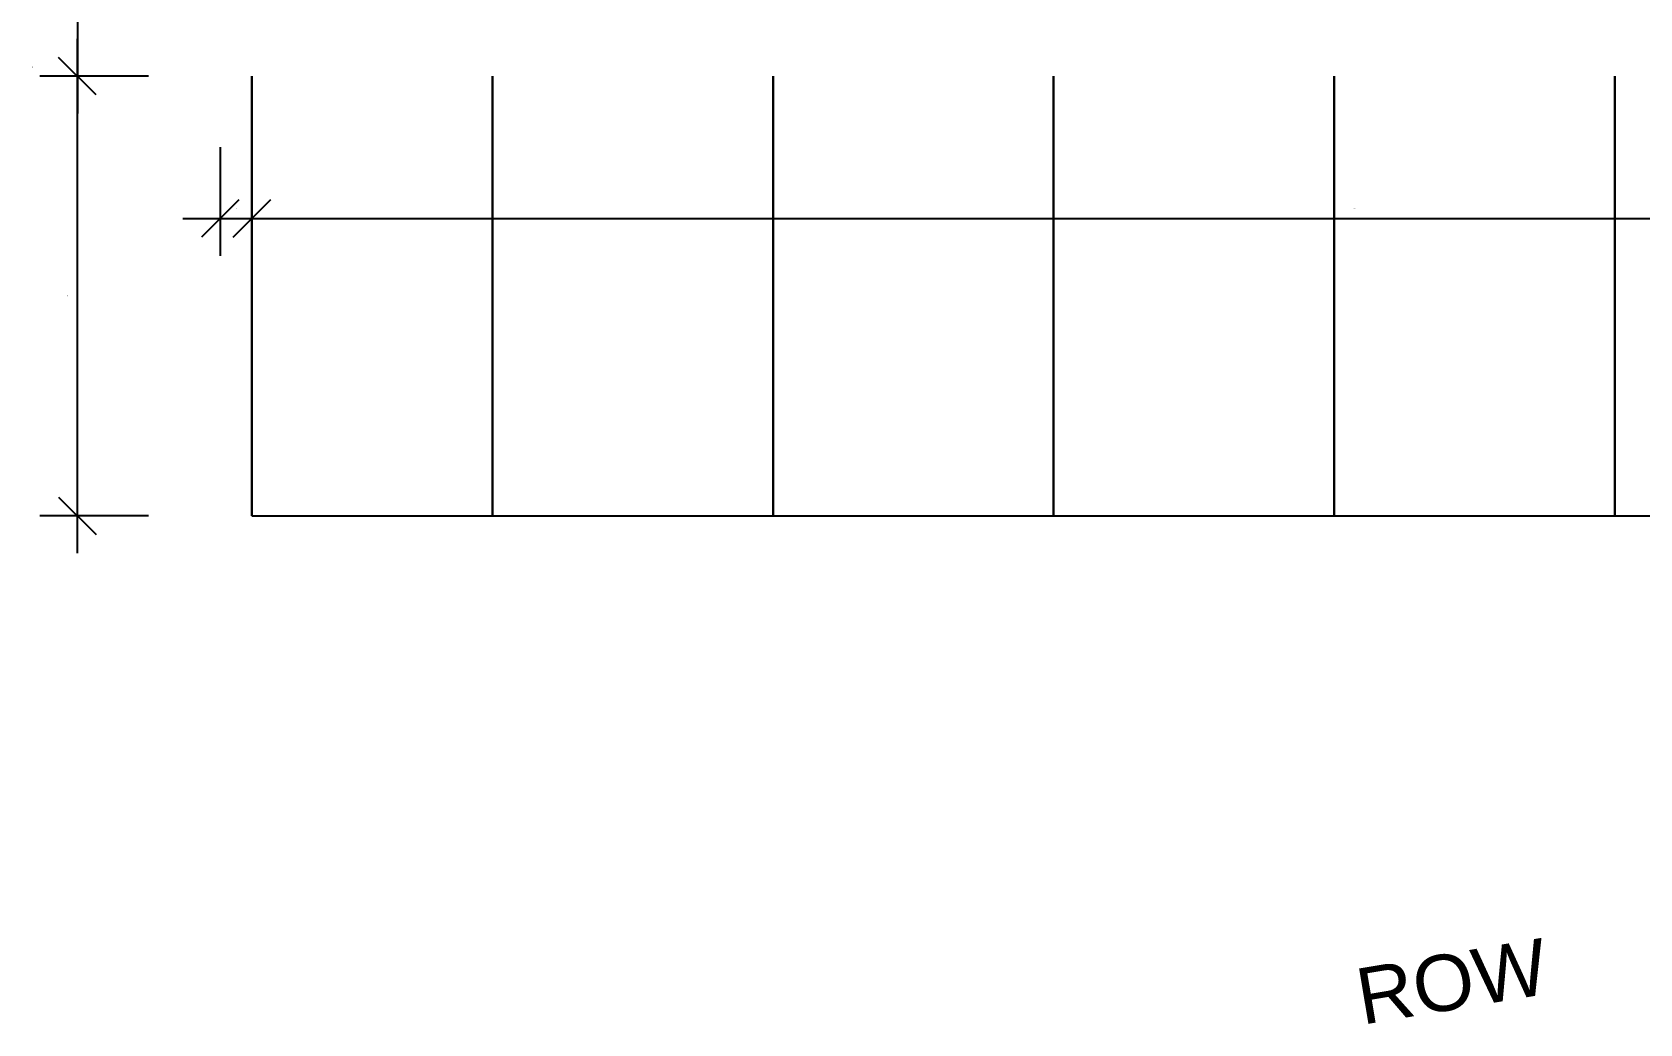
# Model space of a CAD drawing. Header units: millimetres. Extents: x -1379 to 1385823, y -4884429 to 548763.
# Drawn here: x 449059 to 457652, y -2320763 to -2315463 of the extents above; entities that cross this region are included whole.
import ezdxf

# ---------------------------------------------------------------- set-up
doc = ezdxf.new("R2010")
doc.units = ezdxf.units.MM
doc.layers.add('000 - CONCRETE_EX_BUILDING_SUB_COLOR_251', color=7, linetype='Continuous')
doc.layers.add('000 - D I M', color=7, linetype='Continuous')
doc.layers.add('A-GLAZ-CURT', color=7, linetype='Continuous', lineweight=35)
doc.layers.add('G-ANNO-TEXT', color=7, linetype='Continuous', lineweight=9)
doc.styles.add('Arial_2', font='arial.ttf', dxfattribs={"height": 3})
doc.dimstyles.new('DPA-DIM-3_0_C-T', dxfattribs={"dimscale": 304.8, "dimtxt": 306.07782, "dimasz": 0.492126, "dimexe": 0.656168, "dimexo": 0.0625, "dimgap": 0.164042, "dimtad": 0, "dimjust": 2, "dimdec": 0, "dimzin": 0, "dimdsep": 46, "dimtxsty": 'Arial_2', "dimblk1": 'DOTBLANK', "dimblk2": 'OBLIQUE', "dimsah": 1, "dimcen": 0.09, "dimdle": 0.656168, "dimclrd": 7, "dimclre": 7, "dimclrt": 7, "dimadec": 8, "dimazin": 0, "dimtfac": 1, "dimtdec": 4, "dimtix": 1, "dimtmove": 2, "dimatfit": 3, "dimfxl": 1.312336, "dimfxlon": 1, "dimtvp": 1, "dimtolj": 1, "dimtzin": 0, "dimarcsym": 2})
doc.dimstyles.new('DPA-DIM-3_0_T-T', dxfattribs={"dimscale": 304.8, "dimtxt": 306.07782, "dimasz": 0.656168, "dimexe": 0.656168, "dimexo": 0.0625, "dimgap": 0.164042, "dimtad": 1, "dimdec": 0, "dimzin": 0, "dimdsep": 46, "dimtxsty": 'Arial_2', "dimblk1": 'OBLIQUE', "dimblk2": 'OBLIQUE', "dimsah": 1, "dimcen": 0.09, "dimdle": 0.656168, "dimclrd": 7, "dimclre": 7, "dimclrt": 7, "dimadec": 8, "dimazin": 0, "dimtfac": 1, "dimtdec": 4, "dimtix": 1, "dimtmove": 0, "dimatfit": 3, "dimfxl": 1.312336, "dimfxlon": 1, "dimtvp": 1, "dimtolj": 1, "dimtzin": 0, "dimarcsym": 2})

# ---------------------------------------------------------------- blocks, each defined once
blk = doc.blocks.new('DPA_CP_Entrance Canopy - Entrance Canopy-5272757-IV01 - LOWER ROOF LEVEL PLAN')
at = {"layer": '000 - CONCRETE_EX_BUILDING_SUB_COLOR_251', "color": 7}
for p, q in [((280939.6, -2315697.7), (280939.6, -2318047.7)), ((280939.6, -2318047.7), (280939.6, -2315697.7)), ((280939.6, -2315697.7), (280939.6, -2317797.7)), ((280939.6, -2317722.7), (280939.6, -2315697.7)), ((282224.6, -2315697.7), (282224.6, -2318047.7)), ((282224.6, -2318047.7), (282224.6, -2315697.7)), ((282224.6, -2315697.7), (282224.6, -2317722.7)), ((282224.6, -2317797.7), (282224.6, -2315697.7)), ((280939.6, -2317797.7), (280939.6, -2317722.7)), ((282224.6, -2317722.7), (282224.6, -2317797.7)), ((280939.6, -2318047.7), (282224.6, -2318047.7)), ((280939.6, -2318047.7), (282224.6, -2318047.7))]:
    blk.add_line(p, q, dxfattribs=at)
blk = doc.blocks.new('DPA_CP_Entrance Canopy - Entrance Canopy-4067023-IV01 - LOWER ROOF LEVEL PLAN')
at = {"layer": '000 - CONCRETE_EX_BUILDING_SUB_COLOR_251', "color": 7}
for p, q in [((282224.6, -2315697.7), (282224.6, -2318047.7)), ((282224.6, -2318047.7), (282224.6, -2315697.7)), ((282224.6, -2315697.7), (282224.6, -2317797.7)), ((282224.6, -2317722.7), (282224.6, -2315697.7)), ((283724.6, -2315697.7), (283724.6, -2318047.7)), ((283724.6, -2318047.7), (283724.6, -2315697.7)), ((283724.6, -2315697.7), (283724.6, -2317722.7)), ((283724.6, -2317797.7), (283724.6, -2315697.7)), ((282224.6, -2317797.7), (282224.6, -2317722.7)), ((283724.6, -2317722.7), (283724.6, -2317797.7)), ((282224.6, -2318047.7), (283724.6, -2318047.7)), ((282224.6, -2318047.7), (283724.6, -2318047.7))]:
    blk.add_line(p, q, dxfattribs=at)
blk = doc.blocks.new('_Oblique')
at = {"color": 7, "linetype": 'ByBlock', "lineweight": -2}
blk.add_line((-0.5, -0.5), (0.5, 0.5), dxfattribs=at)
blk = doc.blocks.new('*D835')
at = {"layer": '000 - D I M', "color": 7, "lineweight": -2, "transparency": 16777216}
for p, q in [((450063.8, -2316077.2), (450063.8, -2316658.1)), ((450233.8, -2316077.2), (450233.8, -2316658.1)), ((449863.8, -2316458.1), (450433.8, -2316458.1))]:
    blk.add_line(p, q, dxfattribs=at)
at = {"layer": 'Defpoints', "color": 7, "transparency": 16777216}
for p in [(450063.8, -2316058.1), (450233.8, -2316058.1), (450233.8, -2316458.1)]:
    blk.add_point(p, dxfattribs=at)
at = {"layer": '000 - D I M', "color": 7, "lineweight": -2, "transparency": 16777216, "xscale": 200, "yscale": 200, "zscale": 200, "rotation": 180}
blk.add_blockref('_Oblique', (450063.8, -2316458.1), dxfattribs=at)
at = {"layer": '000 - D I M', "color": 7, "lineweight": -2, "transparency": 16777216, "xscale": 200, "yscale": 200, "zscale": 200}
blk.add_blockref('_Oblique', (450233.8, -2316458.1), dxfattribs=at)
at = {"layer": '000 - D I M', "color": 7, "transparency": 16777216, "insert": (450148.8, -2316406.6), "char_height": 3, "width": 830.648, "attachment_point": 5, "style": 'Arial_2'}
blk.add_mtext('\\A1;170', dxfattribs=at)
blk = doc.blocks.new('*D836')
at = {"layer": '000 - D I M', "color": 7, "lineweight": -2, "transparency": 16777216}
for p, q in [((450233.8, -2316077.2), (450233.8, -2316658.1)), ((462018.8, -2316077.2), (462018.8, -2316658.1)), ((450033.8, -2316458.1), (462218.8, -2316458.1))]:
    blk.add_line(p, q, dxfattribs=at)
at = {"layer": 'Defpoints', "color": 7, "transparency": 16777216}
for p in [(450233.8, -2316058.1), (462018.8, -2316058.1), (462018.8, -2316458.1)]:
    blk.add_point(p, dxfattribs=at)
at = {"layer": '000 - D I M', "color": 7, "lineweight": -2, "transparency": 16777216, "xscale": 200, "yscale": 200, "zscale": 200, "rotation": 180}
blk.add_blockref('_Oblique', (450233.8, -2316458.1), dxfattribs=at)
at = {"layer": '000 - D I M', "color": 7, "lineweight": -2, "transparency": 16777216, "xscale": 200, "yscale": 200, "zscale": 200}
blk.add_blockref('_Oblique', (462018.8, -2316458.1), dxfattribs=at)
at = {"layer": '000 - D I M', "color": 7, "transparency": 16777216, "insert": (456126.3, -2316406.6), "char_height": 3, "width": 1384.414, "attachment_point": 5, "style": 'Arial_2'}
blk.add_mtext('\\A1;11785', dxfattribs=at)
blk = doc.blocks.new('*D808')
at = {"layer": '000 - D I M', "color": 7, "lineweight": -2, "transparency": 16777216}
for p, q in [((449300.6, -2318247.7), (449300.6, -2315497.7)), ((449681.5, -2315697.7), (449100.6, -2315697.7)), ((449681.5, -2318047.7), (449100.6, -2318047.7))]:
    blk.add_line(p, q, dxfattribs=at)
at = {"layer": 'Defpoints', "color": 7, "transparency": 16777216}
for p in [(449300.6, -2315697.7), (449700.6, -2315697.7), (449700.6, -2318047.7)]:
    blk.add_point(p, dxfattribs=at)
at = {"layer": '000 - D I M', "color": 7, "lineweight": -2, "transparency": 16777216, "xscale": 200, "yscale": 200, "zscale": 200}
for p, rotation in [((449300.6, -2315697.7), 90), ((449300.6, -2318047.7), 270)]:
    blk.add_blockref('_Oblique', p, dxfattribs=dict(at, rotation=rotation))
at = {"layer": '000 - D I M', "color": 7, "transparency": 16777216, "insert": (449249, -2316872.7), "char_height": 3, "width": 1107.531, "attachment_point": 5, "rotation": 90, "style": 'Arial_2'}
blk.add_mtext('\\A1;2350', dxfattribs=at)
blk = doc.blocks.new('_DotBlank')
at = {"color": 7, "linetype": 'ByBlock', "lineweight": -2}
blk.add_line((-0.5, 0), (-1, 0), dxfattribs=at)
blk.add_circle((0, 0), 0.5, dxfattribs=at)
blk = doc.blocks.new('*D810')
at = {"layer": '000 - D I M', "color": 7, "lineweight": -2, "transparency": 16777216}
for p, q in [((449681.5, -2314902.7), (449100.6, -2314902.7)), ((449300.6, -2315052.7), (449300.6, -2315897.7)), ((449681.5, -2315697.7), (449100.6, -2315697.7))]:
    blk.add_line(p, q, dxfattribs=at)
at = {"layer": 'Defpoints', "color": 7, "transparency": 16777216}
for p in [(449700.6, -2314902.7), (449300.6, -2315697.7), (449700.6, -2315697.7)]:
    blk.add_point(p, dxfattribs=at)
at = {"layer": '000 - D I M', "color": 7, "lineweight": -2, "transparency": 16777216, "xscale": 150, "yscale": 150, "zscale": 150}
for name, p, rotation in [('_DotBlank', (449300.6, -2314902.7), 90), ('_Oblique', (449300.6, -2315697.7), 270)]:
    blk.add_blockref(name, p, dxfattribs=dict(at, rotation=rotation))
at = {"layer": '000 - D I M', "color": 7, "transparency": 16777216, "insert": (449059.1, -2315652.9), "char_height": 3, "width": 830.648, "attachment_point": 1, "rotation": 90, "line_spacing_factor": 0.941778, "style": 'Arial_2'}
blk.add_mtext('\\A1;795', dxfattribs=at)

msp = doc.modelspace()

# ---------------------------------------------------------------- block references
at = {"layer": 'A-GLAZ-CURT', "color": 7}
for name, p in [('DPA_CP_Entrance Canopy - Entrance Canopy-5272757-IV01 - LOWER ROOF LEVEL PLAN', (169294.2, 0)), ('DPA_CP_Entrance Canopy - Entrance Canopy-4067023-IV01 - LOWER ROOF LEVEL PLAN', (169294.2, 0)), ('DPA_CP_Entrance Canopy - Entrance Canopy-4067023-IV01 - LOWER ROOF LEVEL PLAN', (170794.2, 0)), ('DPA_CP_Entrance Canopy - Entrance Canopy-4067023-IV01 - LOWER ROOF LEVEL PLAN', (172294.2, 0)), ('DPA_CP_Entrance Canopy - Entrance Canopy-4067023-IV01 - LOWER ROOF LEVEL PLAN', (173794.2, 0)), ('DPA_CP_Entrance Canopy - Entrance Canopy-4067023-IV01 - LOWER ROOF LEVEL PLAN', (175294.2, 0))]:
    msp.add_blockref(name, p, dxfattribs=at)

# ---------------------------------------------------------------- texts
at = {"layer": 'G-ANNO-TEXT', "color": 7, "insert": (456117.6, -2320473), "char_height": 300, "width": 1282.7, "attachment_point": 1, "rotation": 9.53685, "style": 'Arial_2'}
msp.add_mtext('ROW', dxfattribs=at)

# ---------------------------------------------------------------- dimensions: what is measured, and where the dimension line sits
at = {"layer": '000 - D I M', "color": 7}
dim = msp.add_linear_dim(base=(449300.6, -2315697.7), p1=(449700.6, -2314902.7), p2=(449700.6, -2315697.7), angle=90, dimstyle='DPA-DIM-3_0_C-T', override={"dimpost": '<>', "dimclrd": 7, "dimclre": 7, "dimclrt": 7, "dimfxl": 795}, dxfattribs=at)
dim.commit()
dim.dimension.update_dxf_attribs({"geometry": '*D810', "text_midpoint": (449061.1, -2315237.6), "dimtype": 160, "text_rotation": 90})
dim = msp.add_linear_dim(base=(449300.6, -2315697.7), p1=(449700.6, -2318047.7), p2=(449700.6, -2315697.7), angle=90, dimstyle='DPA-DIM-3_0_T-T', override={"dimpost": '<>', "dimclrd": 7, "dimclre": 7, "dimclrt": 7, "dimfxl": 2350}, dxfattribs=at)
dim.commit()
dim.dimension.update_dxf_attribs({"geometry": '*D808', "text_midpoint": (449249, -2316872.7)})
for base, p1, p2, override, picture, middle in [((450233.8, -2316458.1), (450063.8, -2316058.1), (450233.8, -2316058.1), {"dimpost": '<>', "dimclrd": 7, "dimclre": 7, "dimclrt": 7, "dimfxl": 170}, '*D835', (450148.8, -2316406.6)), ((462018.8, -2316458.1), (450233.8, -2316058.1), (462018.8, -2316058.1), {"dimpost": '<>', "dimclrd": 7, "dimclre": 7, "dimclrt": 7, "dimfxl": 11785}, '*D836', (456126.3, -2316406.6))]:
    dim = msp.add_linear_dim(base=base, p1=p1, p2=p2, dimstyle='DPA-DIM-3_0_T-T', override=override, dxfattribs=at)
    dim.commit()
    dim.dimension.update_dxf_attribs({"geometry": picture, "text_midpoint": middle})

doc.saveas('drawing.dxf')
